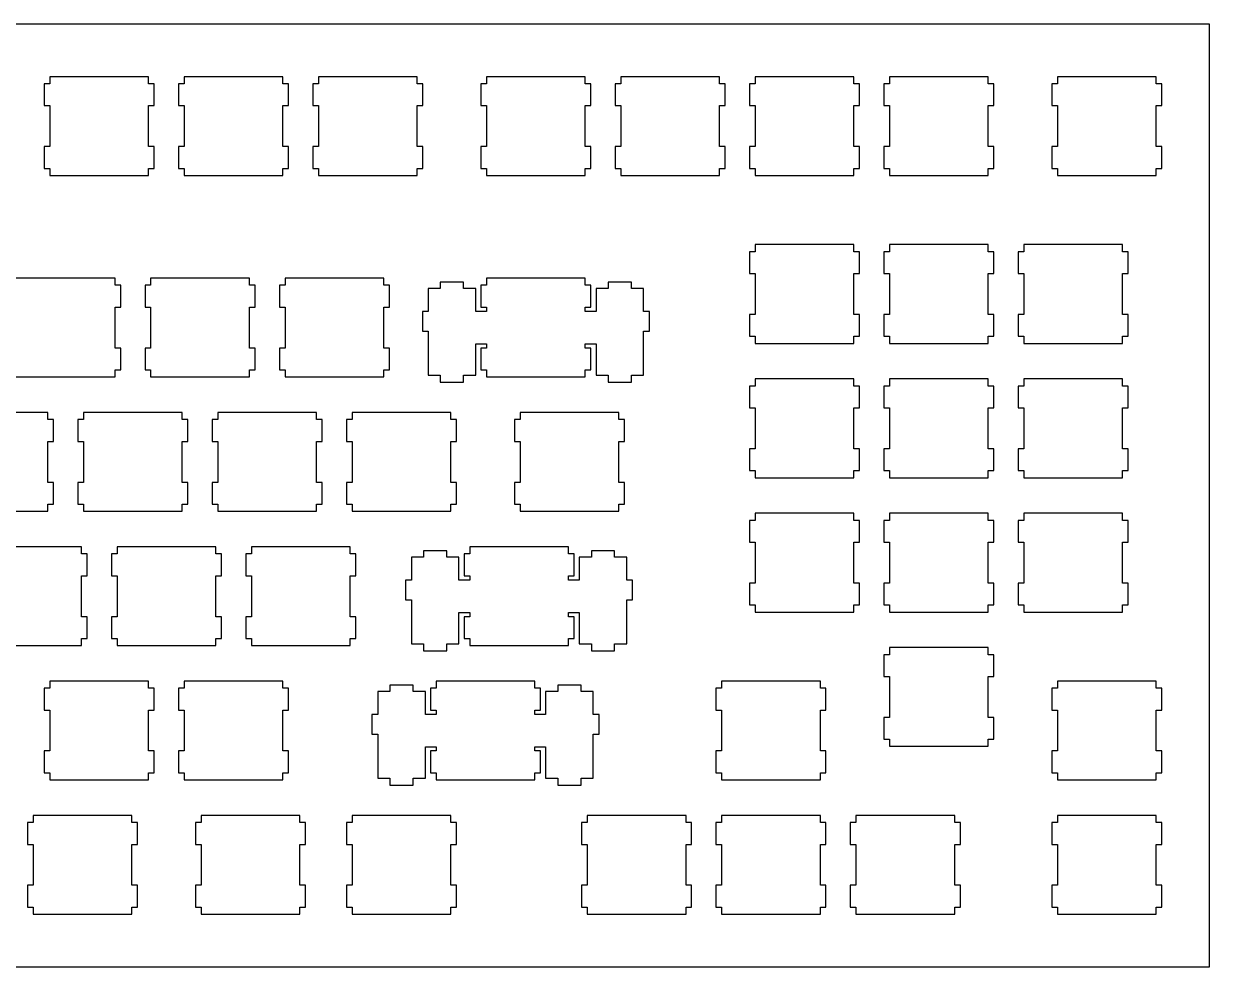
# Model space of a CAD drawing. Extents: x 0 to 367, y 0 to 134.
# Drawn here: x 199.2 to 367.3, y 0.1 to 134 of the extents above; entities that cross this region are included whole.
import ezdxf

# ---------------------------------------------------------------- set-up
doc = ezdxf.new("R2010")
doc.units = 0
doc.layers.get('0').update_dxf_attribs({"linetype": 'CONTINUOUS'})

msp = doc.modelspace()

# ---------------------------------------------------------------- linework, layer by layer
at = {"color": 0}
for p, q in [((0.09508, 133.96), (367.284, 133.96)), ((367.284, 133.96), (367.284, 0.13505)), ((202.882, 126.436), (202.882, 125.437)), ((216.881, 126.436), (202.882, 126.436)), ((216.881, 125.437), (216.881, 126.436)), ((221.932, 126.436), (221.932, 125.437)), ((235.931, 126.436), (221.932, 126.436)), ((235.931, 125.437), (235.931, 126.436)), ((240.982, 126.436), (240.982, 125.437)), ((254.981, 126.436), (240.982, 126.436)), ((254.981, 125.437), (254.981, 126.436)), ((264.794, 126.436), (264.794, 125.437)), ((278.795, 126.436), (264.794, 126.436)), ((278.795, 125.437), (278.795, 126.436)), ((283.844, 126.436), (283.844, 125.437)), ((297.845, 126.436), (283.844, 126.436)), ((297.845, 125.437), (297.845, 126.436)), ((302.894, 126.436), (302.894, 125.437)), ((316.895, 126.436), (302.894, 126.436)), ((316.895, 125.437), (316.895, 126.436)), ((321.944, 126.436), (321.944, 125.437)), ((335.945, 126.436), (321.944, 126.436)), ((335.945, 125.437), (335.945, 126.436)), ((345.757, 126.436), (345.757, 125.437)), ((359.756, 126.436), (345.757, 126.436)), ((359.756, 125.437), (359.756, 126.436)), ((202.882, 125.437), (202.081, 125.437)), ((202.081, 125.437), (202.081, 122.337)), ((217.682, 125.437), (216.881, 125.437)), ((217.682, 122.337), (217.682, 125.437)), ((221.932, 125.437), (221.131, 125.437)), ((221.131, 125.437), (221.131, 122.337)), ((236.732, 125.437), (235.931, 125.437)), ((236.732, 122.337), (236.732, 125.437)), ((240.982, 125.437), (240.181, 125.437)), ((240.181, 125.437), (240.181, 122.337)), ((255.782, 125.437), (254.981, 125.437)), ((255.782, 122.337), (255.782, 125.437)), ((264.794, 125.437), (263.995, 125.437)), ((263.995, 125.437), (263.995, 122.337)), ((279.594, 125.437), (278.795, 125.437)), ((279.594, 122.337), (279.594, 125.437)), ((283.844, 125.437), (283.045, 125.437)), ((283.045, 125.437), (283.045, 122.337)), ((298.644, 125.437), (297.845, 125.437)), ((298.644, 122.337), (298.644, 125.437)), ((302.894, 125.437), (302.095, 125.437)), ((302.095, 125.437), (302.095, 122.337)), ((317.694, 125.437), (316.895, 125.437)), ((317.694, 122.337), (317.694, 125.437)), ((321.944, 125.437), (321.145, 125.437)), ((321.145, 125.437), (321.145, 122.337)), ((336.744, 125.437), (335.945, 125.437)), ((336.744, 122.337), (336.744, 125.437)), ((345.757, 125.437), (344.956, 125.437)), ((344.956, 125.437), (344.956, 122.337)), ((360.557, 125.437), (359.756, 125.437)), ((360.557, 122.337), (360.557, 125.437)), ((202.081, 122.337), (202.882, 122.337)), ((202.882, 122.337), (202.882, 116.537)), ((216.881, 116.537), (216.881, 122.337)), ((216.881, 122.337), (217.682, 122.337)), ((221.131, 122.337), (221.932, 122.337)), ((221.932, 122.337), (221.932, 116.537)), ((235.931, 116.537), (235.931, 122.337)), ((235.931, 122.337), (236.732, 122.337)), ((240.181, 122.337), (240.982, 122.337)), ((240.982, 122.337), (240.982, 116.537)), ((254.981, 116.537), (254.981, 122.337)), ((254.981, 122.337), (255.782, 122.337)), ((263.995, 122.337), (264.794, 122.337)), ((264.794, 122.337), (264.794, 116.537)), ((278.795, 116.537), (278.795, 122.337)), ((278.795, 122.337), (279.594, 122.337)), ((283.045, 122.337), (283.844, 122.337)), ((283.844, 122.337), (283.844, 116.537)), ((297.845, 116.537), (297.845, 122.337)), ((297.845, 122.337), (298.644, 122.337)), ((302.095, 122.337), (302.894, 122.337)), ((302.894, 122.337), (302.894, 116.537)), ((316.895, 116.537), (316.895, 122.337)), ((316.895, 122.337), (317.694, 122.337)), ((321.145, 122.337), (321.944, 122.337)), ((321.944, 122.337), (321.944, 116.537)), ((335.945, 116.537), (335.945, 122.337)), ((335.945, 122.337), (336.744, 122.337)), ((344.956, 122.337), (345.757, 122.337)), ((345.757, 122.337), (345.757, 116.537)), ((359.756, 116.537), (359.756, 122.337)), ((359.756, 122.337), (360.557, 122.337)), ((202.882, 116.537), (202.081, 116.537)), ((202.081, 116.537), (202.081, 113.436)), ((217.682, 116.537), (216.881, 116.537)), ((217.682, 113.436), (217.682, 116.537)), ((221.932, 116.537), (221.131, 116.537)), ((221.131, 116.537), (221.131, 113.436)), ((236.732, 116.537), (235.931, 116.537)), ((236.732, 113.436), (236.732, 116.537)), ((240.982, 116.537), (240.181, 116.537)), ((240.181, 116.537), (240.181, 113.436)), ((255.782, 116.537), (254.981, 116.537)), ((255.782, 113.436), (255.782, 116.537)), ((264.794, 116.537), (263.995, 116.537)), ((263.995, 116.537), (263.995, 113.436)), ((279.594, 116.537), (278.795, 116.537)), ((279.594, 113.436), (279.594, 116.537)), ((283.844, 116.537), (283.045, 116.537)), ((283.045, 116.537), (283.045, 113.436)), ((298.644, 116.537), (297.845, 116.537)), ((298.644, 113.436), (298.644, 116.537)), ((302.894, 116.537), (302.095, 116.537)), ((302.095, 116.537), (302.095, 113.436)), ((317.694, 116.537), (316.895, 116.537)), ((317.694, 113.436), (317.694, 116.537)), ((321.944, 116.537), (321.145, 116.537)), ((321.145, 116.537), (321.145, 113.436)), ((336.744, 116.537), (335.945, 116.537)), ((336.744, 113.436), (336.744, 116.537)), ((345.757, 116.537), (344.956, 116.537)), ((344.956, 116.537), (344.956, 113.436)), ((360.557, 116.537), (359.756, 116.537)), ((360.557, 113.436), (360.557, 116.537)), ((202.081, 113.436), (202.882, 113.436)), ((202.882, 113.436), (202.882, 112.436)), ((216.881, 112.436), (216.881, 113.436)), ((216.881, 113.436), (217.682, 113.436)), ((221.131, 113.436), (221.932, 113.436)), ((221.932, 113.436), (221.932, 112.436)), ((235.931, 112.436), (235.931, 113.436)), ((235.931, 113.436), (236.732, 113.436)), ((240.181, 113.436), (240.982, 113.436)), ((240.982, 113.436), (240.982, 112.436)), ((254.981, 112.436), (254.981, 113.436)), ((254.981, 113.436), (255.782, 113.436)), ((263.995, 113.436), (264.794, 113.436)), ((264.794, 113.436), (264.794, 112.436)), ((278.795, 112.436), (278.795, 113.436)), ((278.795, 113.436), (279.594, 113.436)), ((283.045, 113.436), (283.844, 113.436)), ((283.844, 113.436), (283.844, 112.436)), ((297.845, 112.436), (297.845, 113.436)), ((297.845, 113.436), (298.644, 113.436)), ((302.095, 113.436), (302.894, 113.436)), ((302.894, 113.436), (302.894, 112.436)), ((316.895, 112.436), (316.895, 113.436)), ((316.895, 113.436), (317.694, 113.436)), ((321.145, 113.436), (321.944, 113.436)), ((321.944, 113.436), (321.944, 112.436)), ((335.945, 112.436), (335.945, 113.436)), ((335.945, 113.436), (336.744, 113.436)), ((344.956, 113.436), (345.757, 113.436)), ((345.757, 113.436), (345.757, 112.436)), ((359.756, 112.436), (359.756, 113.436)), ((359.756, 113.436), (360.557, 113.436)), ((202.882, 112.436), (216.881, 112.436)), ((221.932, 112.436), (235.931, 112.436)), ((240.982, 112.436), (254.981, 112.436)), ((264.794, 112.436), (278.795, 112.436)), ((283.844, 112.436), (297.845, 112.436)), ((302.894, 112.436), (316.895, 112.436)), ((321.944, 112.436), (335.945, 112.436)), ((345.757, 112.436), (359.756, 112.436)), ((302.894, 102.624), (302.894, 101.623)), ((316.895, 102.624), (302.894, 102.624)), ((316.895, 101.623), (316.895, 102.624)), ((321.944, 102.624), (321.944, 101.623)), ((335.945, 102.624), (321.944, 102.624)), ((335.945, 101.623), (335.945, 102.624)), ((340.994, 102.624), (340.994, 101.623)), ((354.997, 102.624), (340.994, 102.624)), ((354.997, 101.623), (354.997, 102.624)), ((302.894, 101.623), (302.095, 101.623)), ((302.095, 101.623), (302.095, 98.5241)), ((317.694, 101.623), (316.895, 101.623)), ((317.694, 98.5241), (317.694, 101.623)), ((321.944, 101.623), (321.145, 101.623)), ((321.145, 101.623), (321.145, 98.5241)), ((336.744, 101.623), (335.945, 101.623)), ((336.744, 98.5241), (336.744, 101.623)), ((340.994, 101.623), (340.195, 101.623)), ((340.195, 101.623), (340.195, 98.5241)), ((355.794, 101.623), (354.997, 101.623)), ((355.794, 98.5241), (355.794, 101.623)), ((212.12, 97.8613), (198.119, 97.8613)), ((212.12, 96.8622), (212.12, 97.8613)), ((217.169, 97.8613), (217.169, 96.8622)), ((231.17, 97.8613), (217.169, 97.8613)), ((231.17, 96.8622), (231.17, 97.8613)), ((236.219, 97.8613), (236.219, 96.8622)), ((250.22, 97.8613), (236.219, 97.8613)), ((250.22, 96.8622), (250.22, 97.8613)), ((264.794, 97.8613), (264.794, 96.8622)), ((278.795, 97.8613), (264.794, 97.8613)), ((278.795, 96.8622), (278.795, 97.8613)), ((302.095, 98.5241), (302.894, 98.5241)), ((302.894, 98.5241), (302.894, 92.7241)), ((316.895, 92.7241), (316.895, 98.5241)), ((316.895, 98.5241), (317.694, 98.5241)), ((321.145, 98.5241), (321.944, 98.5241)), ((321.944, 98.5241), (321.944, 92.7241)), ((335.945, 92.7241), (335.945, 98.5241)), ((335.945, 98.5241), (336.744, 98.5241)), ((340.195, 98.5241), (340.994, 98.5241)), ((340.994, 98.5241), (340.994, 92.7241)), ((354.997, 92.7241), (354.997, 98.5241)), ((354.997, 98.5241), (355.794, 98.5241)), ((212.919, 96.8622), (212.12, 96.8622)), ((212.919, 93.7616), (212.919, 96.8622)), ((217.169, 96.8622), (216.37, 96.8622)), ((216.37, 96.8622), (216.37, 93.7616)), ((231.969, 96.8622), (231.17, 96.8622)), ((231.969, 93.7616), (231.969, 96.8622)), ((236.219, 96.8622), (235.42, 96.8622)), ((235.42, 96.8622), (235.42, 93.7616)), ((251.019, 96.8622), (250.22, 96.8622)), ((251.019, 93.7616), (251.019, 96.8622)), ((258.244, 96.3923), (256.519, 96.3923)), ((256.519, 96.3923), (256.519, 93.1609)), ((261.545, 97.3116), (258.244, 97.3116)), ((258.244, 97.3116), (258.244, 96.3923)), ((261.545, 96.3923), (261.545, 97.3116)), ((263.27, 96.3923), (261.545, 96.3923)), ((263.27, 93.1609), (263.27, 96.3923)), ((264.794, 96.8622), (263.995, 96.8622)), ((263.995, 96.8622), (263.995, 93.7616)), ((279.594, 96.8622), (278.795, 96.8622)), ((279.594, 93.7616), (279.594, 96.8622)), ((282.044, 96.3923), (280.319, 96.3923)), ((280.319, 96.3923), (280.319, 93.1609)), ((285.345, 97.3116), (282.044, 97.3116)), ((282.044, 97.3116), (282.044, 96.3923)), ((285.345, 96.3923), (285.345, 97.3116)), ((287.07, 96.3923), (285.345, 96.3923)), ((287.07, 93.1609), (287.07, 96.3923)), ((212.12, 87.9616), (212.12, 93.7616)), ((212.12, 93.7616), (212.919, 93.7616)), ((216.37, 93.7616), (217.169, 93.7616)), ((217.169, 93.7616), (217.169, 87.9616)), ((231.17, 87.9616), (231.17, 93.7616)), ((231.17, 93.7616), (231.969, 93.7616)), ((235.42, 93.7616), (236.219, 93.7616)), ((236.219, 93.7616), (236.219, 87.9616)), ((250.22, 87.9616), (250.22, 93.7616)), ((250.22, 93.7616), (251.019, 93.7616)), ((256.519, 93.1609), (255.695, 93.1609)), ((255.695, 93.1609), (255.695, 90.3623)), ((264.794, 93.1609), (263.27, 93.1609)), ((263.995, 93.7616), (264.794, 93.7616)), ((264.794, 93.7616), (264.794, 93.1609)), ((278.795, 93.1609), (278.795, 93.7616)), ((278.795, 93.7616), (279.594, 93.7616)), ((280.319, 93.1609), (278.795, 93.1609)), ((287.894, 93.1609), (287.07, 93.1609)), ((287.894, 90.3623), (287.894, 93.1609)), ((302.894, 92.7241), (302.095, 92.7241)), ((302.095, 92.7241), (302.095, 89.6235)), ((317.694, 92.7241), (316.895, 92.7241)), ((317.694, 89.6235), (317.694, 92.7241)), ((321.944, 92.7241), (321.145, 92.7241)), ((321.145, 92.7241), (321.145, 89.6235)), ((336.744, 92.7241), (335.945, 92.7241)), ((336.744, 89.6235), (336.744, 92.7241)), ((340.994, 92.7241), (340.195, 92.7241)), ((340.195, 92.7241), (340.195, 89.6235)), ((355.794, 92.7241), (354.997, 92.7241)), ((355.794, 89.6235), (355.794, 92.7241)), ((255.695, 90.3623), (256.519, 90.3623)), ((256.519, 90.3623), (256.519, 84.092)), ((287.07, 84.092), (287.07, 90.3623)), ((287.07, 90.3623), (287.894, 90.3623)), ((302.095, 89.6235), (302.894, 89.6235)), ((302.894, 89.6235), (302.894, 88.6245)), ((316.895, 88.6245), (316.895, 89.6235)), ((316.895, 89.6235), (317.694, 89.6235)), ((321.145, 89.6235), (321.944, 89.6235)), ((321.944, 89.6235), (321.944, 88.6245)), ((335.945, 88.6245), (335.945, 89.6235)), ((335.945, 89.6235), (336.744, 89.6235)), ((340.195, 89.6235), (340.994, 89.6235)), ((340.994, 89.6235), (340.994, 88.6245)), ((354.997, 88.6245), (354.997, 89.6235)), ((354.997, 89.6235), (355.794, 89.6235)), ((212.919, 87.9616), (212.12, 87.9616)), ((212.919, 84.8625), (212.919, 87.9616)), ((217.169, 87.9616), (216.37, 87.9616)), ((216.37, 87.9616), (216.37, 84.8625)), ((231.969, 87.9616), (231.17, 87.9616)), ((231.969, 84.8625), (231.969, 87.9616)), ((236.219, 87.9616), (235.42, 87.9616)), ((235.42, 87.9616), (235.42, 84.8625)), ((251.019, 87.9616), (250.22, 87.9616)), ((251.019, 84.8625), (251.019, 87.9616)), ((263.27, 84.092), (263.27, 88.5624)), ((263.27, 88.5624), (264.794, 88.5624)), ((264.794, 87.9616), (263.995, 87.9616)), ((263.995, 87.9616), (263.995, 84.8625)), ((264.794, 88.5624), (264.794, 87.9616)), ((278.795, 87.9616), (278.795, 88.5624)), ((278.795, 88.5624), (280.319, 88.5624)), ((279.594, 87.9616), (278.795, 87.9616)), ((279.594, 84.8625), (279.594, 87.9616)), ((280.319, 88.5624), (280.319, 84.092)), ((302.894, 88.6245), (316.895, 88.6245)), ((321.944, 88.6245), (335.945, 88.6245)), ((340.994, 88.6245), (354.997, 88.6245)), ((212.12, 83.862), (212.12, 84.8625)), ((212.12, 84.8625), (212.919, 84.8625)), ((216.37, 84.8625), (217.169, 84.8625)), ((217.169, 84.8625), (217.169, 83.862)), ((231.17, 83.862), (231.17, 84.8625)), ((231.17, 84.8625), (231.969, 84.8625)), ((235.42, 84.8625), (236.219, 84.8625)), ((236.219, 84.8625), (236.219, 83.862)), ((250.22, 83.862), (250.22, 84.8625)), ((250.22, 84.8625), (251.019, 84.8625)), ((256.519, 84.092), (258.244, 84.092)), ((258.244, 84.092), (258.244, 83.1123)), ((261.545, 83.1123), (261.545, 84.092)), ((261.545, 84.092), (263.27, 84.092)), ((263.995, 84.8625), (264.794, 84.8625)), ((264.794, 84.8625), (264.794, 83.862)), ((278.795, 83.862), (278.795, 84.8625)), ((278.795, 84.8625), (279.594, 84.8625)), ((280.319, 84.092), (282.044, 84.092)), ((282.044, 84.092), (282.044, 83.1123)), ((285.345, 83.1123), (285.345, 84.092)), ((285.345, 84.092), (287.07, 84.092)), ((198.119, 83.862), (212.12, 83.862)), ((217.169, 83.862), (231.17, 83.862)), ((236.219, 83.862), (250.22, 83.862)), ((258.244, 83.1123), (261.545, 83.1123)), ((264.794, 83.862), (278.795, 83.862)), ((282.044, 83.1123), (285.345, 83.1123)), ((302.894, 82.5733), (302.095, 82.5733)), ((302.095, 82.5733), (302.095, 79.4741)), ((302.894, 83.5738), (302.894, 82.5733)), ((316.895, 83.5738), (302.894, 83.5738)), ((316.895, 82.5733), (316.895, 83.5738)), ((317.694, 82.5733), (316.895, 82.5733)), ((317.694, 79.4741), (317.694, 82.5733)), ((321.944, 82.5733), (321.145, 82.5733)), ((321.145, 82.5733), (321.145, 79.4741)), ((321.944, 83.5738), (321.944, 82.5733)), ((335.945, 83.5738), (321.944, 83.5738)), ((335.945, 82.5733), (335.945, 83.5738)), ((336.744, 82.5733), (335.945, 82.5733)), ((336.744, 79.4741), (336.744, 82.5733)), ((340.994, 82.5733), (340.195, 82.5733)), ((340.195, 82.5733), (340.195, 79.4741)), ((340.994, 83.5738), (340.994, 82.5733)), ((354.997, 83.5738), (340.994, 83.5738)), ((354.997, 82.5733), (354.997, 83.5738)), ((355.794, 82.5733), (354.997, 82.5733)), ((355.794, 79.4741), (355.794, 82.5733)), ((302.095, 79.4741), (302.894, 79.4741)), ((302.894, 79.4741), (302.894, 73.6741)), ((316.895, 73.6741), (316.895, 79.4741)), ((316.895, 79.4741), (317.694, 79.4741)), ((321.145, 79.4741), (321.944, 79.4741)), ((321.944, 79.4741), (321.944, 73.6741)), ((335.945, 73.6741), (335.945, 79.4741)), ((335.945, 79.4741), (336.744, 79.4741)), ((340.195, 79.4741), (340.994, 79.4741)), ((340.994, 79.4741), (340.994, 73.6741)), ((354.997, 73.6741), (354.997, 79.4741)), ((354.997, 79.4741), (355.794, 79.4741)), ((202.595, 78.8113), (188.594, 78.8113)), ((202.595, 77.8122), (202.595, 78.8113)), ((203.394, 77.8122), (202.595, 77.8122)), ((203.394, 74.713), (203.394, 77.8122)), ((207.644, 77.8122), (206.845, 77.8122)), ((206.845, 77.8122), (206.845, 74.713)), ((207.644, 78.8113), (207.644, 77.8122)), ((221.645, 78.8113), (207.644, 78.8113)), ((221.645, 77.8122), (221.645, 78.8113)), ((222.444, 77.8122), (221.645, 77.8122)), ((222.444, 74.713), (222.444, 77.8122)), ((226.694, 77.8122), (225.895, 77.8122)), ((225.895, 77.8122), (225.895, 74.713)), ((226.694, 78.8113), (226.694, 77.8122)), ((240.695, 78.8113), (226.694, 78.8113)), ((240.695, 77.8122), (240.695, 78.8113)), ((241.494, 77.8122), (240.695, 77.8122)), ((241.494, 74.713), (241.494, 77.8122)), ((245.744, 77.8122), (244.945, 77.8122)), ((244.945, 77.8122), (244.945, 74.713)), ((245.744, 78.8113), (245.744, 77.8122)), ((259.745, 78.8113), (245.744, 78.8113)), ((259.745, 77.8122), (259.745, 78.8113)), ((260.544, 77.8122), (259.745, 77.8122)), ((260.544, 74.713), (260.544, 77.8122)), ((269.557, 77.8122), (268.756, 77.8122)), ((268.756, 77.8122), (268.756, 74.713)), ((269.557, 78.8113), (269.557, 77.8122)), ((283.556, 78.8113), (269.557, 78.8113)), ((283.556, 77.8122), (283.556, 78.8113)), ((284.357, 77.8122), (283.556, 77.8122)), ((284.357, 74.713), (284.357, 77.8122)), ((202.595, 68.9116), (202.595, 74.713)), ((202.595, 74.713), (203.394, 74.713)), ((206.845, 74.713), (207.644, 74.713)), ((207.644, 74.713), (207.644, 68.9116)), ((221.645, 68.9116), (221.645, 74.713)), ((221.645, 74.713), (222.444, 74.713)), ((225.895, 74.713), (226.694, 74.713)), ((226.694, 74.713), (226.694, 68.9116)), ((240.695, 68.9116), (240.695, 74.713)), ((240.695, 74.713), (241.494, 74.713)), ((244.945, 74.713), (245.744, 74.713)), ((245.744, 74.713), (245.744, 68.9116)), ((259.745, 68.9116), (259.745, 74.713)), ((259.745, 74.713), (260.544, 74.713)), ((268.756, 74.713), (269.557, 74.713)), ((269.557, 74.713), (269.557, 68.9116)), ((283.556, 68.9116), (283.556, 74.713)), ((283.556, 74.713), (284.357, 74.713)), ((302.894, 73.6741), (302.095, 73.6741)), ((302.095, 73.6741), (302.095, 70.5735)), ((317.694, 73.6741), (316.895, 73.6741)), ((317.694, 70.5735), (317.694, 73.6741)), ((321.944, 73.6741), (321.145, 73.6741)), ((321.145, 73.6741), (321.145, 70.5735)), ((336.744, 73.6741), (335.945, 73.6741)), ((336.744, 70.5735), (336.744, 73.6741)), ((340.994, 73.6741), (340.195, 73.6741)), ((340.195, 73.6741), (340.195, 70.5735)), ((355.794, 73.6741), (354.997, 73.6741)), ((355.794, 70.5735), (355.794, 73.6741)), ((302.095, 70.5735), (302.894, 70.5735)), ((302.894, 70.5735), (302.894, 69.5745)), ((302.894, 69.5745), (316.895, 69.5745)), ((316.895, 69.5745), (316.895, 70.5735)), ((316.895, 70.5735), (317.694, 70.5735)), ((321.145, 70.5735), (321.944, 70.5735)), ((321.944, 70.5735), (321.944, 69.5745)), ((321.944, 69.5745), (335.945, 69.5745)), ((335.945, 69.5745), (335.945, 70.5735)), ((335.945, 70.5735), (336.744, 70.5735)), ((340.195, 70.5735), (340.994, 70.5735)), ((340.994, 70.5735), (340.994, 69.5745)), ((340.994, 69.5745), (354.997, 69.5745)), ((354.997, 69.5745), (354.997, 70.5735)), ((354.997, 70.5735), (355.794, 70.5735)), ((203.394, 68.9116), (202.595, 68.9116)), ((203.394, 65.8125), (203.394, 68.9116)), ((207.644, 68.9116), (206.845, 68.9116)), ((206.845, 68.9116), (206.845, 65.8125)), ((222.444, 68.9116), (221.645, 68.9116)), ((222.444, 65.8125), (222.444, 68.9116)), ((226.694, 68.9116), (225.895, 68.9116)), ((225.895, 68.9116), (225.895, 65.8125)), ((241.494, 68.9116), (240.695, 68.9116)), ((241.494, 65.8125), (241.494, 68.9116)), ((245.744, 68.9116), (244.945, 68.9116)), ((244.945, 68.9116), (244.945, 65.8125)), ((260.544, 68.9116), (259.745, 68.9116)), ((260.544, 65.8125), (260.544, 68.9116)), ((269.557, 68.9116), (268.756, 68.9116)), ((268.756, 68.9116), (268.756, 65.8125)), ((284.357, 68.9116), (283.556, 68.9116)), ((284.357, 65.8125), (284.357, 68.9116)), ((202.595, 64.812), (202.595, 65.8125)), ((202.595, 65.8125), (203.394, 65.8125)), ((206.845, 65.8125), (207.644, 65.8125)), ((207.644, 65.8125), (207.644, 64.812)), ((221.645, 64.812), (221.645, 65.8125)), ((221.645, 65.8125), (222.444, 65.8125)), ((225.895, 65.8125), (226.694, 65.8125)), ((226.694, 65.8125), (226.694, 64.812)), ((240.695, 64.812), (240.695, 65.8125)), ((240.695, 65.8125), (241.494, 65.8125)), ((244.945, 65.8125), (245.744, 65.8125)), ((245.744, 65.8125), (245.744, 64.812)), ((259.745, 64.812), (259.745, 65.8125)), ((259.745, 65.8125), (260.544, 65.8125)), ((268.756, 65.8125), (269.557, 65.8125)), ((269.557, 65.8125), (269.557, 64.812)), ((283.556, 64.812), (283.556, 65.8125)), ((283.556, 65.8125), (284.357, 65.8125)), ((188.594, 64.812), (202.595, 64.812)), ((207.644, 64.812), (221.645, 64.812)), ((226.694, 64.812), (240.695, 64.812)), ((245.744, 64.812), (259.745, 64.812)), ((269.557, 64.812), (283.556, 64.812)), ((302.894, 64.5238), (302.894, 63.5233)), ((316.895, 64.5238), (302.894, 64.5238)), ((316.895, 63.5233), (316.895, 64.5238)), ((321.944, 64.5238), (321.944, 63.5233)), ((335.945, 64.5238), (321.944, 64.5238)), ((335.945, 63.5233), (335.945, 64.5238)), ((340.994, 64.5238), (340.994, 63.5233)), ((354.997, 64.5238), (340.994, 64.5238)), ((354.997, 63.5233), (354.997, 64.5238)), ((302.894, 63.5233), (302.095, 63.5233)), ((302.095, 63.5233), (302.095, 60.4241)), ((317.694, 63.5233), (316.895, 63.5233)), ((317.694, 60.4241), (317.694, 63.5233)), ((321.944, 63.5233), (321.145, 63.5233)), ((321.145, 63.5233), (321.145, 60.4241)), ((336.744, 63.5233), (335.945, 63.5233)), ((336.744, 60.4241), (336.744, 63.5233)), ((340.994, 63.5233), (340.195, 63.5233)), ((340.195, 63.5233), (340.195, 60.4241)), ((355.794, 63.5233), (354.997, 63.5233)), ((355.794, 60.4241), (355.794, 63.5233)), ((207.356, 59.7613), (193.357, 59.7613)), ((207.356, 58.7608), (207.356, 59.7613)), ((212.407, 59.7613), (212.407, 58.7608)), ((226.406, 59.7613), (212.407, 59.7613)), ((226.406, 58.7608), (226.406, 59.7613)), ((231.457, 59.7613), (231.457, 58.7608)), ((245.456, 59.7613), (231.457, 59.7613)), ((245.456, 58.7608), (245.456, 59.7613)), ((259.162, 59.2116), (255.862, 59.2116)), ((255.862, 59.2116), (255.862, 58.2909)), ((259.162, 58.2909), (259.162, 59.2116)), ((262.413, 59.7613), (262.413, 58.7608)), ((276.412, 59.7613), (262.413, 59.7613)), ((276.412, 58.7608), (276.412, 59.7613)), ((282.962, 59.2116), (279.662, 59.2116)), ((279.662, 59.2116), (279.662, 58.2909)), ((282.962, 58.2909), (282.962, 59.2116)), ((302.095, 60.4241), (302.894, 60.4241)), ((302.894, 60.4241), (302.894, 54.6241)), ((316.895, 54.6241), (316.895, 60.4241)), ((316.895, 60.4241), (317.694, 60.4241)), ((321.145, 60.4241), (321.944, 60.4241)), ((321.944, 60.4241), (321.944, 54.6241)), ((335.945, 54.6241), (335.945, 60.4241)), ((335.945, 60.4241), (336.744, 60.4241)), ((340.195, 60.4241), (340.994, 60.4241)), ((340.994, 60.4241), (340.994, 54.6241)), ((354.997, 54.6241), (354.997, 60.4241)), ((354.997, 60.4241), (355.794, 60.4241)), ((208.157, 58.7608), (207.356, 58.7608)), ((208.157, 55.6616), (208.157, 58.7608)), ((212.407, 58.7608), (211.606, 58.7608)), ((211.606, 58.7608), (211.606, 55.6616)), ((227.207, 58.7608), (226.406, 58.7608)), ((227.207, 55.6616), (227.207, 58.7608)), ((231.457, 58.7608), (230.656, 58.7608)), ((230.656, 58.7608), (230.656, 55.6616)), ((246.257, 58.7608), (245.456, 58.7608)), ((246.257, 55.6616), (246.257, 58.7608)), ((255.862, 58.2909), (254.138, 58.2909)), ((254.138, 58.2909), (254.138, 55.0609)), ((260.887, 58.2909), (259.162, 58.2909)), ((260.887, 55.0609), (260.887, 58.2909)), ((262.413, 58.7608), (261.612, 58.7608)), ((261.612, 58.7608), (261.612, 55.6616)), ((277.213, 58.7608), (276.412, 58.7608)), ((277.213, 55.6616), (277.213, 58.7608)), ((279.662, 58.2909), (277.938, 58.2909)), ((277.938, 58.2909), (277.938, 55.0609)), ((284.687, 58.2909), (282.962, 58.2909)), ((284.687, 55.0609), (284.687, 58.2909)), ((207.356, 49.8616), (207.356, 55.6616)), ((207.356, 55.6616), (208.157, 55.6616)), ((211.606, 55.6616), (212.407, 55.6616)), ((212.407, 55.6616), (212.407, 49.8616)), ((226.406, 49.8616), (226.406, 55.6616)), ((226.406, 55.6616), (227.207, 55.6616)), ((230.656, 55.6616), (231.457, 55.6616)), ((231.457, 55.6616), (231.457, 49.8616)), ((245.456, 49.8616), (245.456, 55.6616)), ((245.456, 55.6616), (246.257, 55.6616)), ((261.612, 55.6616), (262.413, 55.6616)), ((262.413, 55.6616), (262.413, 55.0609)), ((276.412, 55.0609), (276.412, 55.6616)), ((276.412, 55.6616), (277.213, 55.6616)), ((254.138, 55.0609), (253.312, 55.0609)), ((253.312, 55.0609), (253.312, 52.2609)), ((262.413, 55.0609), (260.887, 55.0609)), ((277.938, 55.0609), (276.412, 55.0609)), ((285.513, 55.0609), (284.687, 55.0609)), ((285.513, 52.2609), (285.513, 55.0609)), ((302.894, 54.6241), (302.095, 54.6241)), ((302.095, 54.6241), (302.095, 51.5235)), ((317.694, 54.6241), (316.895, 54.6241)), ((317.694, 51.5235), (317.694, 54.6241)), ((321.944, 54.6241), (321.145, 54.6241)), ((321.145, 54.6241), (321.145, 51.5235)), ((336.744, 54.6241), (335.945, 54.6241)), ((336.744, 51.5235), (336.744, 54.6241)), ((340.994, 54.6241), (340.195, 54.6241)), ((340.195, 54.6241), (340.195, 51.5235)), ((355.794, 54.6241), (354.997, 54.6241)), ((355.794, 51.5235), (355.794, 54.6241)), ((253.312, 52.2609), (254.138, 52.2609)), ((254.138, 52.2609), (254.138, 45.9906)), ((284.687, 45.9906), (284.687, 52.2609)), ((284.687, 52.2609), (285.513, 52.2609)), ((260.887, 45.9906), (260.887, 50.461)), ((260.887, 50.461), (262.413, 50.461)), ((262.413, 50.461), (262.413, 49.8616)), ((276.412, 49.8616), (276.412, 50.461)), ((276.412, 50.461), (277.938, 50.461)), ((277.938, 50.461), (277.938, 45.9906)), ((302.095, 51.5235), (302.894, 51.5235)), ((302.894, 51.5235), (302.894, 50.5245)), ((302.894, 50.5245), (316.895, 50.5245)), ((316.895, 50.5245), (316.895, 51.5235)), ((316.895, 51.5235), (317.694, 51.5235)), ((321.145, 51.5235), (321.944, 51.5235)), ((321.944, 51.5235), (321.944, 50.5245)), ((321.944, 50.5245), (335.945, 50.5245)), ((335.945, 50.5245), (335.945, 51.5235)), ((335.945, 51.5235), (336.744, 51.5235)), ((340.195, 51.5235), (340.994, 51.5235)), ((340.994, 51.5235), (340.994, 50.5245)), ((340.994, 50.5245), (354.997, 50.5245)), ((354.997, 50.5245), (354.997, 51.5235)), ((354.997, 51.5235), (355.794, 51.5235)), ((208.157, 49.8616), (207.356, 49.8616)), ((208.157, 46.761), (208.157, 49.8616)), ((212.407, 49.8616), (211.606, 49.8616)), ((211.606, 49.8616), (211.606, 46.761)), ((227.207, 49.8616), (226.406, 49.8616)), ((227.207, 46.761), (227.207, 49.8616)), ((231.457, 49.8616), (230.656, 49.8616)), ((230.656, 49.8616), (230.656, 46.761)), ((246.257, 49.8616), (245.456, 49.8616)), ((246.257, 46.761), (246.257, 49.8616)), ((262.413, 49.8616), (261.612, 49.8616)), ((261.612, 49.8616), (261.612, 46.761)), ((277.213, 49.8616), (276.412, 49.8616)), ((277.213, 46.761), (277.213, 49.8616)), ((193.357, 45.7606), (207.356, 45.7606)), ((207.356, 45.7606), (207.356, 46.761)), ((207.356, 46.761), (208.157, 46.761)), ((211.606, 46.761), (212.407, 46.761)), ((212.407, 46.761), (212.407, 45.7606)), ((212.407, 45.7606), (226.406, 45.7606)), ((226.406, 45.7606), (226.406, 46.761)), ((226.406, 46.761), (227.207, 46.761)), ((230.656, 46.761), (231.457, 46.761)), ((231.457, 46.761), (231.457, 45.7606)), ((231.457, 45.7606), (245.456, 45.7606)), ((245.456, 45.7606), (245.456, 46.761)), ((245.456, 46.761), (246.257, 46.761)), ((254.138, 45.9906), (255.862, 45.9906)), ((255.862, 45.9906), (255.862, 45.0109)), ((259.162, 45.0109), (259.162, 45.9906)), ((259.162, 45.9906), (260.887, 45.9906)), ((261.612, 46.761), (262.413, 46.761)), ((262.413, 46.761), (262.413, 45.7606)), ((262.413, 45.7606), (276.412, 45.7606)), ((276.412, 45.7606), (276.412, 46.761)), ((276.412, 46.761), (277.213, 46.761)), ((277.938, 45.9906), (279.662, 45.9906)), ((279.662, 45.9906), (279.662, 45.0109)), ((282.962, 45.0109), (282.962, 45.9906)), ((282.962, 45.9906), (284.687, 45.9906)), ((321.944, 45.4738), (321.944, 44.4733)), ((335.944, 45.4738), (321.944, 45.4738)), ((335.944, 44.4733), (335.944, 45.4738)), ((255.862, 45.0109), (259.162, 45.0109)), ((279.662, 45.0109), (282.962, 45.0109)), ((321.944, 44.4733), (321.143, 44.4733)), ((321.143, 44.4733), (321.143, 41.3741)), ((336.744, 44.4733), (335.944, 44.4733)), ((336.744, 41.3741), (336.744, 44.4733)), ((202.882, 40.7113), (202.882, 39.7108)), ((216.881, 40.7113), (202.882, 40.7113)), ((216.881, 39.7108), (216.881, 40.7113)), ((221.932, 40.7113), (221.932, 39.7108)), ((235.931, 40.7113), (221.932, 40.7113)), ((235.931, 39.7108), (235.931, 40.7113)), ((257.651, 40.7113), (257.651, 39.7108)), ((271.65, 40.7113), (257.651, 40.7113)), ((271.65, 39.7108), (271.65, 40.7113)), ((298.132, 40.7113), (298.132, 39.7108)), ((312.131, 40.7113), (298.132, 40.7113)), ((312.131, 39.7108), (312.131, 40.7113)), ((321.143, 41.3741), (321.944, 41.3741)), ((321.944, 41.3741), (321.944, 35.5741)), ((335.944, 35.5741), (335.944, 41.3741)), ((335.944, 41.3741), (336.744, 41.3741)), ((345.757, 40.7113), (345.757, 39.7108)), ((359.756, 40.7113), (345.757, 40.7113)), ((359.756, 39.7108), (359.756, 40.7113)), ((202.882, 39.7108), (202.081, 39.7108)), ((202.081, 39.7108), (202.081, 36.6116)), ((217.682, 39.7108), (216.881, 39.7108)), ((217.682, 36.6116), (217.682, 39.7108)), ((221.932, 39.7108), (221.131, 39.7108)), ((221.131, 39.7108), (221.131, 36.6116)), ((236.732, 39.7108), (235.931, 39.7108)), ((236.732, 36.6116), (236.732, 39.7108)), ((251.099, 39.2409), (249.375, 39.2409)), ((249.375, 39.2409), (249.375, 36.0109)), ((254.4, 40.1616), (251.099, 40.1616)), ((251.099, 40.1616), (251.099, 39.2409)), ((254.4, 39.2409), (254.4, 40.1616)), ((256.125, 39.2409), (254.4, 39.2409)), ((256.125, 36.0109), (256.125, 39.2409)), ((257.651, 39.7108), (256.85, 39.7108)), ((256.85, 39.7108), (256.85, 36.6116)), ((272.451, 39.7108), (271.65, 39.7108)), ((272.451, 36.6116), (272.451, 39.7108)), ((274.901, 39.2409), (273.175, 39.2409)), ((273.175, 39.2409), (273.175, 36.0109)), ((278.201, 40.1616), (274.901, 40.1616)), ((274.901, 40.1616), (274.901, 39.2409)), ((278.201, 39.2409), (278.201, 40.1616)), ((279.925, 39.2409), (278.201, 39.2409)), ((279.925, 36.0109), (279.925, 39.2409)), ((298.132, 39.7108), (297.331, 39.7108)), ((297.331, 39.7108), (297.331, 36.6116)), ((312.932, 39.7108), (312.131, 39.7108)), ((312.932, 36.6116), (312.932, 39.7108)), ((345.757, 39.7108), (344.956, 39.7108)), ((344.956, 39.7108), (344.956, 36.6116)), ((360.557, 39.7108), (359.756, 39.7108)), ((360.557, 36.6116), (360.557, 39.7108)), ((202.081, 36.6116), (202.882, 36.6116)), ((202.882, 36.6116), (202.882, 30.8115)), ((216.881, 30.8115), (216.881, 36.6116)), ((216.881, 36.6116), (217.682, 36.6116)), ((221.131, 36.6116), (221.932, 36.6116)), ((221.932, 36.6116), (221.932, 30.8115)), ((235.931, 30.8115), (235.931, 36.6116)), ((235.931, 36.6116), (236.732, 36.6116)), ((249.375, 36.0109), (248.55, 36.0109)), ((248.55, 36.0109), (248.55, 33.2107)), ((257.651, 36.0109), (256.125, 36.0109)), ((256.85, 36.6116), (257.651, 36.6116)), ((257.651, 36.6116), (257.651, 36.0109)), ((271.65, 36.0109), (271.65, 36.6116)), ((271.65, 36.6116), (272.451, 36.6116)), ((273.175, 36.0109), (271.65, 36.0109)), ((280.75, 36.0109), (279.925, 36.0109)), ((280.75, 33.2107), (280.75, 36.0109)), ((297.331, 36.6116), (298.132, 36.6116)), ((298.132, 36.6116), (298.132, 30.8115)), ((312.131, 30.8115), (312.131, 36.6116)), ((312.131, 36.6116), (312.932, 36.6116)), ((321.944, 35.5741), (321.143, 35.5741)), ((321.143, 35.5741), (321.143, 32.4735)), ((336.744, 35.5741), (335.944, 35.5741)), ((336.744, 32.4735), (336.744, 35.5741)), ((344.956, 36.6116), (345.757, 36.6116)), ((345.757, 36.6116), (345.757, 30.8115)), ((359.756, 30.8115), (359.756, 36.6116)), ((359.756, 36.6116), (360.557, 36.6116)), ((248.55, 33.2107), (249.375, 33.2107)), ((249.375, 33.2107), (249.375, 26.9407)), ((279.925, 26.9407), (279.925, 33.2107)), ((279.925, 33.2107), (280.75, 33.2107)), ((321.143, 32.4735), (321.944, 32.4735)), ((321.944, 32.4735), (321.944, 31.4744)), ((335.944, 31.4744), (335.944, 32.4735)), ((335.944, 32.4735), (336.744, 32.4735)), ((202.882, 30.8115), (202.081, 30.8115)), ((202.081, 30.8115), (202.081, 27.711)), ((217.682, 30.8115), (216.881, 30.8115)), ((217.682, 27.711), (217.682, 30.8115)), ((221.932, 30.8115), (221.131, 30.8115)), ((221.131, 30.8115), (221.131, 27.711)), ((236.732, 30.8115), (235.931, 30.8115)), ((236.732, 27.711), (236.732, 30.8115)), ((256.125, 26.9407), (256.125, 31.411)), ((256.125, 31.411), (257.651, 31.411)), ((257.651, 30.8115), (256.85, 30.8115)), ((256.85, 30.8115), (256.85, 27.711)), ((257.651, 31.411), (257.651, 30.8115)), ((271.65, 30.8115), (271.65, 31.411)), ((271.65, 31.411), (273.175, 31.411)), ((272.451, 30.8115), (271.65, 30.8115)), ((272.451, 27.711), (272.451, 30.8115)), ((273.175, 31.411), (273.175, 26.9407)), ((298.132, 30.8115), (297.331, 30.8115)), ((297.331, 30.8115), (297.331, 27.711)), ((312.932, 30.8115), (312.131, 30.8115)), ((312.932, 27.711), (312.932, 30.8115)), ((321.944, 31.4744), (335.944, 31.4744)), ((345.757, 30.8115), (344.956, 30.8115)), ((344.956, 30.8115), (344.956, 27.711)), ((360.557, 30.8115), (359.756, 30.8115)), ((360.557, 27.711), (360.557, 30.8115)), ((202.081, 27.711), (202.882, 27.711)), ((202.882, 27.711), (202.882, 26.7105)), ((216.881, 26.7105), (216.881, 27.711)), ((216.881, 27.711), (217.682, 27.711)), ((221.131, 27.711), (221.932, 27.711)), ((221.932, 27.711), (221.932, 26.7105)), ((235.931, 26.7105), (235.931, 27.711)), ((235.931, 27.711), (236.732, 27.711)), ((249.375, 26.9407), (251.099, 26.9407)), ((251.099, 26.9407), (251.099, 25.9608)), ((254.4, 25.9608), (254.4, 26.9407)), ((254.4, 26.9407), (256.125, 26.9407)), ((256.85, 27.711), (257.651, 27.711)), ((257.651, 27.711), (257.651, 26.7105)), ((271.65, 26.7105), (271.65, 27.711)), ((271.65, 27.711), (272.451, 27.711)), ((273.175, 26.9407), (274.901, 26.9407)), ((274.901, 26.9407), (274.901, 25.9608)), ((278.201, 25.9608), (278.201, 26.9407)), ((278.201, 26.9407), (279.925, 26.9407)), ((297.331, 27.711), (298.132, 27.711)), ((298.132, 27.711), (298.132, 26.7105)), ((312.131, 26.7105), (312.131, 27.711)), ((312.131, 27.711), (312.932, 27.711)), ((344.956, 27.711), (345.757, 27.711)), ((345.757, 27.711), (345.757, 26.7105)), ((359.756, 26.7105), (359.756, 27.711)), ((359.756, 27.711), (360.557, 27.711)), ((202.882, 26.7105), (216.881, 26.7105)), ((221.932, 26.7105), (235.931, 26.7105)), ((251.099, 25.9608), (254.4, 25.9608)), ((257.651, 26.7105), (271.65, 26.7105)), ((274.901, 25.9608), (278.201, 25.9608)), ((298.132, 26.7105), (312.131, 26.7105)), ((345.757, 26.7105), (359.756, 26.7105)), ((200.501, 20.6609), (199.701, 20.6609)), ((199.701, 20.6609), (199.701, 17.5617)), ((200.501, 21.6614), (200.501, 20.6609)), ((214.5, 21.6614), (200.501, 21.6614)), ((214.5, 20.6609), (214.5, 21.6614)), ((215.301, 20.6609), (214.5, 20.6609)), ((215.301, 17.5617), (215.301, 20.6609)), ((224.313, 20.6609), (223.512, 20.6609)), ((223.512, 20.6609), (223.512, 17.5617)), ((224.313, 21.6614), (224.313, 20.6609)), ((238.312, 21.6614), (224.313, 21.6614)), ((238.312, 20.6609), (238.312, 21.6614)), ((239.113, 20.6609), (238.312, 20.6609)), ((239.113, 17.5617), (239.113, 20.6609)), ((245.744, 20.6609), (244.943, 20.6609)), ((244.943, 20.6609), (244.943, 17.5617)), ((245.744, 21.6614), (245.744, 20.6609)), ((259.745, 21.6614), (245.744, 21.6614)), ((259.745, 20.6609), (259.745, 21.6614)), ((260.544, 20.6609), (259.745, 20.6609)), ((260.544, 17.5617), (260.544, 20.6609)), ((279.082, 20.6609), (278.281, 20.6609)), ((278.281, 20.6609), (278.281, 17.5617)), ((279.082, 21.6614), (279.082, 20.6609)), ((293.081, 21.6614), (279.082, 21.6614)), ((293.081, 20.6609), (293.081, 21.6614)), ((293.882, 20.6609), (293.081, 20.6609)), ((293.882, 17.5617), (293.882, 20.6609)), ((298.132, 20.6609), (297.331, 20.6609)), ((297.331, 20.6609), (297.331, 17.5617)), ((298.132, 21.6614), (298.132, 20.6609)), ((312.131, 21.6614), (298.132, 21.6614)), ((312.131, 20.6609), (312.131, 21.6614)), ((312.932, 20.6609), (312.131, 20.6609)), ((312.932, 17.5617), (312.932, 20.6609)), ((317.182, 20.6609), (316.381, 20.6609)), ((316.381, 20.6609), (316.381, 17.5617)), ((317.182, 21.6614), (317.182, 20.6609)), ((331.181, 21.6614), (317.182, 21.6614)), ((331.181, 20.6609), (331.181, 21.6614)), ((331.982, 20.6609), (331.181, 20.6609)), ((331.982, 17.5617), (331.982, 20.6609)), ((345.757, 20.6609), (344.956, 20.6609)), ((344.956, 20.6609), (344.956, 17.5617)), ((345.757, 21.6614), (345.757, 20.6609)), ((359.756, 21.6614), (345.757, 21.6614)), ((359.756, 20.6609), (359.756, 21.6614)), ((360.557, 20.6609), (359.756, 20.6609)), ((360.557, 17.5617), (360.557, 20.6609)), ((199.701, 17.5617), (200.501, 17.5617)), ((200.501, 17.5617), (200.501, 11.7615)), ((214.5, 11.7615), (214.5, 17.5617)), ((214.5, 17.5617), (215.301, 17.5617)), ((223.512, 17.5617), (224.313, 17.5617)), ((224.313, 17.5617), (224.313, 11.7615)), ((238.312, 11.7615), (238.312, 17.5617)), ((238.312, 17.5617), (239.113, 17.5617)), ((244.943, 17.5617), (245.744, 17.5617)), ((245.744, 17.5617), (245.744, 11.7615)), ((259.745, 11.7615), (259.745, 17.5617)), ((259.745, 17.5617), (260.544, 17.5617)), ((278.281, 17.5617), (279.082, 17.5617)), ((279.082, 17.5617), (279.082, 11.7615)), ((293.081, 11.7615), (293.081, 17.5617)), ((293.081, 17.5617), (293.882, 17.5617)), ((297.331, 17.5617), (298.132, 17.5617)), ((298.132, 17.5617), (298.132, 11.7615)), ((312.131, 11.7615), (312.131, 17.5617)), ((312.131, 17.5617), (312.932, 17.5617)), ((316.381, 17.5617), (317.182, 17.5617)), ((317.182, 17.5617), (317.182, 11.7615)), ((331.181, 11.7615), (331.181, 17.5617)), ((331.181, 17.5617), (331.982, 17.5617)), ((344.956, 17.5617), (345.757, 17.5617)), ((345.757, 17.5617), (345.757, 11.7615)), ((359.756, 11.7615), (359.756, 17.5617)), ((359.756, 17.5617), (360.557, 17.5617)), ((200.501, 11.7615), (199.701, 11.7615)), ((199.701, 11.7615), (199.701, 8.66098)), ((215.301, 11.7615), (214.5, 11.7615)), ((215.301, 8.66098), (215.301, 11.7615)), ((224.313, 11.7615), (223.512, 11.7615)), ((223.512, 11.7615), (223.512, 8.66098)), ((239.113, 11.7615), (238.312, 11.7615)), ((239.113, 8.66098), (239.113, 11.7615)), ((245.744, 11.7615), (244.943, 11.7615)), ((244.943, 11.7615), (244.943, 8.66098)), ((260.544, 11.7615), (259.745, 11.7615)), ((260.544, 8.66098), (260.544, 11.7615)), ((279.082, 11.7615), (278.281, 11.7615)), ((278.281, 11.7615), (278.281, 8.66098)), ((293.882, 11.7615), (293.081, 11.7615)), ((293.882, 8.66098), (293.882, 11.7615)), ((298.132, 11.7615), (297.331, 11.7615)), ((297.331, 11.7615), (297.331, 8.66098)), ((312.932, 11.7615), (312.131, 11.7615)), ((312.932, 8.66098), (312.932, 11.7615)), ((317.182, 11.7615), (316.381, 11.7615)), ((316.381, 11.7615), (316.381, 8.66098)), ((331.982, 11.7615), (331.181, 11.7615)), ((331.982, 8.66098), (331.982, 11.7615)), ((345.757, 11.7615), (344.956, 11.7615)), ((344.956, 11.7615), (344.956, 8.66098)), ((360.557, 11.7615), (359.756, 11.7615)), ((360.557, 8.66098), (360.557, 11.7615)), ((199.701, 8.66098), (200.501, 8.66098)), ((200.501, 8.66098), (200.501, 7.6605)), ((214.5, 7.6605), (214.5, 8.66098)), ((214.5, 8.66098), (215.301, 8.66098)), ((223.512, 8.66098), (224.313, 8.66098)), ((224.313, 8.66098), (224.313, 7.6605)), ((238.312, 7.6605), (238.312, 8.66098)), ((238.312, 8.66098), (239.113, 8.66098)), ((244.943, 8.66098), (245.744, 8.66098)), ((245.744, 8.66098), (245.744, 7.6605)), ((259.745, 7.6605), (259.745, 8.66098)), ((259.745, 8.66098), (260.544, 8.66098)), ((278.281, 8.66098), (279.082, 8.66098)), ((279.082, 8.66098), (279.082, 7.6605)), ((293.081, 7.6605), (293.081, 8.66098)), ((293.081, 8.66098), (293.882, 8.66098)), ((297.331, 8.66098), (298.132, 8.66098)), ((298.132, 8.66098), (298.132, 7.6605)), ((312.131, 7.6605), (312.131, 8.66098)), ((312.131, 8.66098), (312.932, 8.66098)), ((316.381, 8.66098), (317.182, 8.66098)), ((317.182, 8.66098), (317.182, 7.6605)), ((331.181, 7.6605), (331.181, 8.66098)), ((331.181, 8.66098), (331.982, 8.66098)), ((344.956, 8.66098), (345.757, 8.66098)), ((345.757, 8.66098), (345.757, 7.6605)), ((359.756, 7.6605), (359.756, 8.66098)), ((359.756, 8.66098), (360.557, 8.66098)), ((200.501, 7.6605), (214.5, 7.6605)), ((224.313, 7.6605), (238.312, 7.6605)), ((245.744, 7.6605), (259.745, 7.6605)), ((279.082, 7.6605), (293.081, 7.6605)), ((298.132, 7.6605), (312.131, 7.6605)), ((317.182, 7.6605), (331.181, 7.6605)), ((345.757, 7.6605), (359.756, 7.6605)), ((367.284, 0.13505), (0.09508, 0.13505))]:
    msp.add_line(p, q, dxfattribs=at)

doc.saveas('drawing.dxf')
